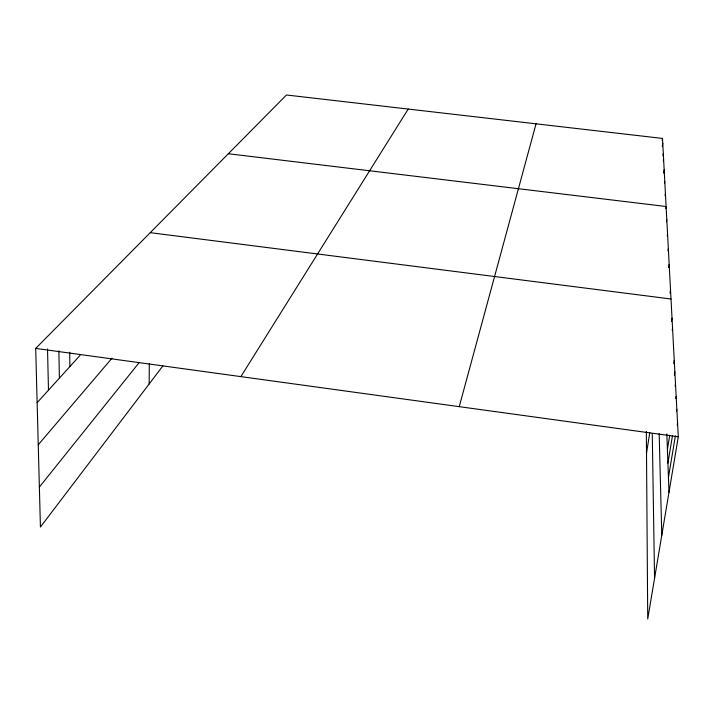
<?xml version="1.0" encoding="UTF-8"?>
<svg xmlns="http://www.w3.org/2000/svg" width="714" height="714" viewBox="0 0 714 714"><rect width="100%" height="100%" fill="white"/><g stroke="black" fill="none" stroke-linecap="round" stroke-linejoin="round"><path stroke-width="1.07" d="M149.164 383.98L149.306 363.774M662.173 140.613L662.503 138.427L286.475 94.998L35.7 348.405L40.43 527.039L162.926 365.871M662.28 146.548L662.762 143.335M662.976 155.714L663.297 153.528M663.261 160.962L663.583 158.82M663.663 173.109L664.163 169.807M664.448 183.569L664.779 181.392M665.091 195.779L665.421 193.601M665.778 208.675L666.108 206.507L228.337 153.742M666.474 221.911L666.805 219.751M667.215 235.915L667.545 233.764M668.001 250.766L668.34 248.606M668.661 267.607L669.17 264.367M670 293.204L670.526 289.92M646.509 453.149L649.776 432.604M671.49 321.327L672.017 318.06M672.195 330.252L672.543 328.092M673.73 363.604L674.257 360.374M674.328 375.207L674.864 371.932M675.141 386.096L675.498 383.918M667.42 449.347L669.732 435.29M675.801 398.537L676.158 396.377M667.92 463.1L672.472 435.656M676.479 411.514L676.845 409.318M668.447 477.398L675.373 435.888M677.193 424.964L677.559 422.777M662.503 138.427L678.3 436.789L647.732 619.002L646.349 431.39M459.236 406.659L536.044 123.817M240.868 376.617L408.212 109.055M39.377 487.046L139.176 362.587M38.253 444.777L112.018 358.133M37.137 402.687L80.075 355.34M150.235 232.666L670.999 298.996M35.7 348.405L678.3 436.789M666.849 433.969L668.991 492.267M659.174 433.603L661.789 535.214M47.526 348.985L48.481 390.192M58.86 350.726L59.396 378.143M652.266 433.496L654.559 578.295M69.686 352.198L69.918 366.541"/></g></svg>
